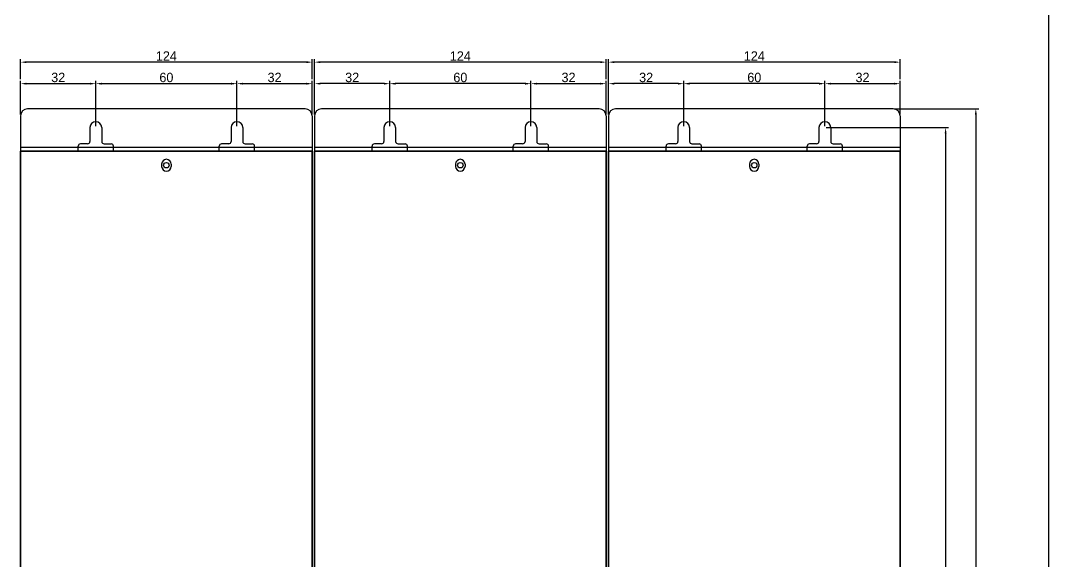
# Model space of a CAD drawing. Header units: millimetres. Extents: x 18670 to 20876, y -1616 to -172.
# Drawn here: x 19880.6 to 20317.7, y -948 to -717.8 of the extents above; entities that cross this region are included whole.
import ezdxf

# ---------------------------------------------------------------- set-up
doc = ezdxf.new("R2010")
doc.units = ezdxf.units.MM
for name, color, linetype in [('CASE', 7, 'Continuous'), ('CASE BRACKET', 7, 'Continuous'), ('CASE COVER', 7, 'Continuous'), ('방열판', 7, 'Continuous')]:
    doc.layers.add(name, color=color, linetype=linetype)
doc.dimstyles.get("Standard").update_dxf_attribs({"dimtxt": 4, "dimasz": 2, "dimexe": 0.4, "dimexo": 0.9, "dimgap": 0.9, "dimtad": 1, "dimdsep": 46, "dimtxsty": 'Standard', "dimcen": 0.09, "dimclrd": 6, "dimclre": 6, "dimclrt": 4, "dimadec": 0, "dimazin": 2, "dimtfac": 1, "dimtofl": 0, "dimtmove": 0, "dimatfit": 3, "dimfxl": 1, "dimtolj": 1, "dimtzin": 0, "dimarcsym": 0})

# ---------------------------------------------------------------- blocks, each defined once
blk = doc.blocks.new('*D817')
at = {"color": 6, "lineweight": -2, "transparency": 16777216}
for p, q in [((19880.61, -757.71), (19880.61, -743.38)), ((19883.11, -744.63), (19910.11, -744.63)), ((19912.61, -762.71), (19912.61, -743.38))]:
    blk.add_line(p, q, dxfattribs=at)
at = {"color": 6, "transparency": 16777216}
for points in [[(19883.11, -744.22), (19883.11, -745.05), (19880.61, -744.63)], [(19910.11, -744.22), (19910.11, -745.05), (19912.61, -744.63)]]:
    blk.add_solid(points, dxfattribs=at)
at = {"layer": 'Defpoints', "color": 0, "transparency": 16777216}
for p in [(19912.61, -744.63), (19880.61, -758.33), (19912.61, -763.33)]:
    blk.add_point(p, dxfattribs=at)
at = {"color": 1, "transparency": 16777216, "insert": (19896.61, -742.01), "char_height": 4, "attachment_point": 5}
blk.add_mtext('32', dxfattribs=at)
blk = doc.blocks.new('*D818')
at = {"color": 6, "lineweight": -2, "transparency": 16777216}
for p, q in [((19912.61, -762.71), (19912.61, -743.38)), ((19915.11, -744.63), (19970.11, -744.63)), ((19972.61, -762.71), (19972.61, -743.38))]:
    blk.add_line(p, q, dxfattribs=at)
at = {"color": 6, "transparency": 16777216}
for points in [[(19915.11, -744.22), (19915.11, -745.05), (19912.61, -744.63)], [(19970.11, -744.22), (19970.11, -745.05), (19972.61, -744.63)]]:
    blk.add_solid(points, dxfattribs=at)
at = {"layer": 'Defpoints', "color": 0, "transparency": 16777216}
for p in [(19972.61, -744.63), (19912.61, -763.33), (19972.61, -763.33)]:
    blk.add_point(p, dxfattribs=at)
at = {"color": 1, "transparency": 16777216, "insert": (19942.61, -742.01), "char_height": 4, "attachment_point": 5}
blk.add_mtext('60', dxfattribs=at)
blk = doc.blocks.new('*D819')
at = {"color": 6, "lineweight": -2, "transparency": 16777216}
for p, q in [((19972.61, -762.71), (19972.61, -743.38)), ((19975.11, -744.63), (20002.11, -744.63)), ((20004.61, -757.71), (20004.61, -743.38))]:
    blk.add_line(p, q, dxfattribs=at)
at = {"color": 6, "transparency": 16777216}
for points in [[(19975.11, -744.22), (19975.11, -745.05), (19972.61, -744.63)], [(20002.11, -744.22), (20002.11, -745.05), (20004.61, -744.63)]]:
    blk.add_solid(points, dxfattribs=at)
at = {"layer": 'Defpoints', "color": 0, "transparency": 16777216}
for p in [(20004.61, -744.63), (20004.61, -758.33), (19972.61, -763.33)]:
    blk.add_point(p, dxfattribs=at)
at = {"color": 1, "transparency": 16777216, "insert": (19988.61, -742.01), "char_height": 4, "attachment_point": 5}
blk.add_mtext('32', dxfattribs=at)
blk = doc.blocks.new('*D765')
at = {"color": 6, "lineweight": -2, "transparency": 16777216}
for p, q in [((19880.61, -742.76), (19880.61, -734.23)), ((20004.61, -742.76), (20004.61, -734.23)), ((20002.11, -735.48), (19883.11, -735.48))]:
    blk.add_line(p, q, dxfattribs=at)
at = {"color": 6, "transparency": 16777216}
for points in [[(19883.11, -735.06), (19883.11, -735.9), (19880.61, -735.48)], [(20002.11, -735.06), (20002.11, -735.9), (20004.61, -735.48)]]:
    blk.add_solid(points, dxfattribs=at)
at = {"layer": 'Defpoints', "color": 0, "transparency": 16777216}
for p in [(19880.61, -735.48), (19880.61, -743.38), (20004.61, -743.38)]:
    blk.add_point(p, dxfattribs=at)
at = {"color": 1, "transparency": 16777216, "insert": (19942.61, -732.86), "char_height": 4, "attachment_point": 5}
blk.add_mtext('124', dxfattribs=at)
blk = doc.blocks.new('*D766')
at = {"color": 6, "lineweight": -2, "transparency": 16777216}
for p, q in [((20097.61, -762.71), (20097.61, -743.38)), ((20100.11, -744.63), (20127.11, -744.63)), ((20129.61, -757.71), (20129.61, -743.38))]:
    blk.add_line(p, q, dxfattribs=at)
at = {"color": 6, "transparency": 16777216}
for points in [[(20100.11, -744.22), (20100.11, -745.05), (20097.61, -744.63)], [(20127.11, -744.22), (20127.11, -745.05), (20129.61, -744.63)]]:
    blk.add_solid(points, dxfattribs=at)
at = {"layer": 'Defpoints', "color": 0, "transparency": 16777216}
for p in [(20129.61, -744.63), (20129.61, -758.33), (20097.61, -763.33)]:
    blk.add_point(p, dxfattribs=at)
at = {"color": 1, "transparency": 16777216, "insert": (20113.61, -742.01), "char_height": 4, "attachment_point": 5}
blk.add_mtext('32', dxfattribs=at)
blk = doc.blocks.new('*D767')
at = {"color": 6, "lineweight": -2, "transparency": 16777216}
for p, q in [((20005.61, -757.71), (20005.61, -734.23)), ((20129.61, -742.76), (20129.61, -734.23)), ((20127.11, -735.48), (20008.11, -735.48))]:
    blk.add_line(p, q, dxfattribs=at)
at = {"color": 6, "transparency": 16777216}
for points in [[(20008.11, -735.06), (20008.11, -735.9), (20005.61, -735.48)], [(20127.11, -735.06), (20127.11, -735.9), (20129.61, -735.48)]]:
    blk.add_solid(points, dxfattribs=at)
at = {"layer": 'Defpoints', "color": 0, "transparency": 16777216}
for p in [(20005.61, -735.48), (20129.61, -743.38), (20005.61, -758.33)]:
    blk.add_point(p, dxfattribs=at)
at = {"color": 1, "transparency": 16777216, "insert": (20067.61, -732.86), "char_height": 4, "attachment_point": 5}
blk.add_mtext('124', dxfattribs=at)
blk = doc.blocks.new('*D824')
at = {"color": 6, "lineweight": -2, "transparency": 16777216}
for p, q in [((20037.61, -762.71), (20037.61, -743.38)), ((20095.11, -744.63), (20040.11, -744.63)), ((20097.61, -762.71), (20097.61, -743.38))]:
    blk.add_line(p, q, dxfattribs=at)
at = {"color": 6, "transparency": 16777216}
for points in [[(20040.11, -744.22), (20040.11, -745.05), (20037.61, -744.63)], [(20095.11, -744.22), (20095.11, -745.05), (20097.61, -744.63)]]:
    blk.add_solid(points, dxfattribs=at)
at = {"layer": 'Defpoints', "color": 0, "transparency": 16777216}
for p in [(20037.61, -744.63), (20037.61, -763.33), (20097.61, -763.33)]:
    blk.add_point(p, dxfattribs=at)
at = {"color": 1, "transparency": 16777216, "insert": (20067.61, -742.01), "char_height": 4, "attachment_point": 5}
blk.add_mtext('60', dxfattribs=at)
blk = doc.blocks.new('*D825')
at = {"color": 6, "lineweight": -2, "transparency": 16777216}
for p, q in [((20005.61, -757.71), (20005.61, -743.38)), ((20035.11, -744.63), (20008.11, -744.63)), ((20037.61, -762.71), (20037.61, -743.38))]:
    blk.add_line(p, q, dxfattribs=at)
at = {"color": 6, "transparency": 16777216}
for points in [[(20008.11, -744.22), (20008.11, -745.05), (20005.61, -744.63)], [(20035.11, -744.22), (20035.11, -745.05), (20037.61, -744.63)]]:
    blk.add_solid(points, dxfattribs=at)
at = {"layer": 'Defpoints', "color": 0, "transparency": 16777216}
for p in [(20005.61, -744.63), (20005.61, -758.33), (20037.61, -763.33)]:
    blk.add_point(p, dxfattribs=at)
at = {"color": 1, "transparency": 16777216, "insert": (20021.61, -742.01), "char_height": 4, "attachment_point": 5}
blk.add_mtext('32', dxfattribs=at)
blk = doc.blocks.new('*D768')
at = {"color": 6, "lineweight": -2, "transparency": 16777216}
for p, q in [((20223.23, -763.33), (20275.21, -763.33)), ((20273.96, -765.83), (20273.96, -1235.83)), ((20223.23, -1238.33), (20275.21, -1238.33))]:
    blk.add_line(p, q, dxfattribs=at)
at = {"color": 6, "transparency": 16777216}
for points in [[(20273.54, -765.83), (20274.37, -765.83), (20273.96, -763.33)], [(20273.54, -1235.83), (20274.37, -1235.83), (20273.96, -1238.33)]]:
    blk.add_solid(points, dxfattribs=at)
at = {"layer": 'Defpoints', "color": 0, "transparency": 16777216}
for p in [(20222.61, -763.33), (20222.61, -1238.33), (20273.96, -1238.33)]:
    blk.add_point(p, dxfattribs=at)
at = {"color": 1, "transparency": 16777216, "insert": (20271.33, -1059.83), "char_height": 4, "attachment_point": 5, "rotation": 90}
blk.add_mtext('475', dxfattribs=at)
blk = doc.blocks.new('*D769')
at = {"color": 6, "lineweight": -2, "transparency": 16777216}
for p, q in [((20252.04, -755.33), (20288.06, -755.33)), ((20286.81, -757.83), (20286.81, -1242.83)), ((20252.23, -1245.33), (20288.06, -1245.33))]:
    blk.add_line(p, q, dxfattribs=at)
at = {"color": 6, "transparency": 16777216}
for points in [[(20286.39, -757.83), (20287.23, -757.83), (20286.81, -755.33)], [(20286.39, -1242.83), (20287.23, -1242.83), (20286.81, -1245.33)]]:
    blk.add_solid(points, dxfattribs=at)
at = {"layer": 'Defpoints', "color": 0, "transparency": 16777216}
for p in [(20251.42, -755.33), (20251.61, -1245.33), (20286.81, -1245.33)]:
    blk.add_point(p, dxfattribs=at)
at = {"color": 1, "transparency": 16777216, "insert": (20284.18, -1056.83), "char_height": 4, "attachment_point": 5, "rotation": 90}
blk.add_mtext('490', dxfattribs=at)
blk = doc.blocks.new('*D770')
at = {"color": 6, "lineweight": -2, "transparency": 16777216}
for p, q in [((20222.61, -762.71), (20222.61, -743.38)), ((20225.11, -744.63), (20252.11, -744.63)), ((20254.61, -757.71), (20254.61, -743.38))]:
    blk.add_line(p, q, dxfattribs=at)
at = {"color": 6, "transparency": 16777216}
for points in [[(20225.11, -744.22), (20225.11, -745.05), (20222.61, -744.63)], [(20252.11, -744.22), (20252.11, -745.05), (20254.61, -744.63)]]:
    blk.add_solid(points, dxfattribs=at)
at = {"layer": 'Defpoints', "color": 0, "transparency": 16777216}
for p in [(20254.61, -744.63), (20254.61, -758.33), (20222.61, -763.33)]:
    blk.add_point(p, dxfattribs=at)
at = {"color": 1, "transparency": 16777216, "insert": (20238.61, -742.01), "char_height": 4, "attachment_point": 5}
blk.add_mtext('32', dxfattribs=at)
blk = doc.blocks.new('*D771')
at = {"color": 6, "lineweight": -2, "transparency": 16777216}
for p, q in [((20130.61, -757.71), (20130.61, -734.23)), ((20254.61, -742.76), (20254.61, -734.23)), ((20252.11, -735.48), (20133.11, -735.48))]:
    blk.add_line(p, q, dxfattribs=at)
at = {"color": 6, "transparency": 16777216}
for points in [[(20133.11, -735.06), (20133.11, -735.9), (20130.61, -735.48)], [(20252.11, -735.06), (20252.11, -735.9), (20254.61, -735.48)]]:
    blk.add_solid(points, dxfattribs=at)
at = {"layer": 'Defpoints', "color": 0, "transparency": 16777216}
for p in [(20130.61, -735.48), (20254.61, -743.38), (20130.61, -758.33)]:
    blk.add_point(p, dxfattribs=at)
at = {"color": 1, "transparency": 16777216, "insert": (20192.61, -732.86), "char_height": 4, "attachment_point": 5}
blk.add_mtext('124', dxfattribs=at)
blk = doc.blocks.new('*D830')
at = {"color": 6, "lineweight": -2, "transparency": 16777216}
for p, q in [((20162.61, -762.71), (20162.61, -743.38)), ((20220.11, -744.63), (20165.11, -744.63)), ((20222.61, -762.71), (20222.61, -743.38))]:
    blk.add_line(p, q, dxfattribs=at)
at = {"color": 6, "transparency": 16777216}
for points in [[(20165.11, -744.22), (20165.11, -745.05), (20162.61, -744.63)], [(20220.11, -744.22), (20220.11, -745.05), (20222.61, -744.63)]]:
    blk.add_solid(points, dxfattribs=at)
at = {"layer": 'Defpoints', "color": 0, "transparency": 16777216}
for p in [(20162.61, -744.63), (20162.61, -763.33), (20222.61, -763.33)]:
    blk.add_point(p, dxfattribs=at)
at = {"color": 1, "transparency": 16777216, "insert": (20192.61, -742.01), "char_height": 4, "attachment_point": 5}
blk.add_mtext('60', dxfattribs=at)
blk = doc.blocks.new('*D831')
at = {"color": 6, "lineweight": -2, "transparency": 16777216}
for p, q in [((20130.61, -757.71), (20130.61, -743.38)), ((20160.11, -744.63), (20133.11, -744.63)), ((20162.61, -762.71), (20162.61, -743.38))]:
    blk.add_line(p, q, dxfattribs=at)
at = {"color": 6, "transparency": 16777216}
for points in [[(20133.11, -744.22), (20133.11, -745.05), (20130.61, -744.63)], [(20160.11, -744.22), (20160.11, -745.05), (20162.61, -744.63)]]:
    blk.add_solid(points, dxfattribs=at)
at = {"layer": 'Defpoints', "color": 0, "transparency": 16777216}
for p in [(20130.61, -744.63), (20130.61, -758.33), (20162.61, -763.33)]:
    blk.add_point(p, dxfattribs=at)
at = {"color": 1, "transparency": 16777216, "insert": (20146.61, -742.01), "char_height": 4, "attachment_point": 5}
blk.add_mtext('32', dxfattribs=at)

msp = doc.modelspace()

# ---------------------------------------------------------------- linework, layer by layer
msp.add_line((20317.684, -367.636), (20317.684, -1615.542))
at = {"layer": 'CASE'}
for p, q in [((19880.606, -773.332), (19880.606, -1183.332)), ((19880.606, -773.332), (19891.606, -773.332)), ((19882.006, -773.332), (20003.206, -773.332)), ((19993.606, -773.332), (20004.606, -773.332)), ((20004.606, -773.332), (20004.606, -1183.332)), ((20005.606, -773.332), (20005.606, -1183.332)), ((20005.606, -773.332), (20016.606, -773.332)), ((20007.006, -773.332), (20128.206, -773.332)), ((20118.606, -773.332), (20129.606, -773.332)), ((20129.606, -773.332), (20129.606, -1183.332)), ((20130.606, -773.332), (20130.606, -1183.332)), ((20130.606, -773.332), (20141.606, -773.332)), ((20132.006, -773.332), (20253.206, -773.332)), ((20243.606, -773.332), (20254.606, -773.332)), ((20254.606, -773.332), (20254.606, -1183.332))]:
    msp.add_line(p, q, dxfattribs=at)
for centre in [(19942.606, -779.332), (20067.606, -779.332), (20192.606, -779.332)]:
    msp.add_circle(centre, 1.15, dxfattribs=at)
at = {"layer": 'CASE BRACKET', "color": 2}
for p, q in [((20001.606, -755.332), (19883.606, -755.332)), ((20126.606, -755.332), (20008.606, -755.332)), ((20251.606, -755.332), (20133.606, -755.332)), ((19880.606, -758.332), (19880.606, -773.332)), ((20004.606, -758.332), (20004.606, -773.332)), ((20005.606, -758.332), (20005.606, -773.332)), ((20129.606, -758.332), (20129.606, -773.332)), ((20130.606, -758.332), (20130.606, -773.332)), ((20254.606, -758.332), (20254.606, -773.332)), ((19910.106, -763.332), (19910.106, -769.232)), ((19915.106, -763.332), (19915.106, -769.232)), ((19970.106, -763.332), (19970.106, -769.232)), ((19975.106, -763.332), (19975.106, -769.232)), ((20035.106, -763.332), (20035.106, -769.232)), ((20040.106, -763.332), (20040.106, -769.232)), ((20095.106, -763.332), (20095.106, -769.232)), ((20100.106, -763.332), (20100.106, -769.232)), ((20160.106, -763.332), (20160.106, -769.232)), ((20165.106, -763.332), (20165.106, -769.232)), ((20220.106, -763.332), (20220.106, -769.232)), ((20225.106, -763.332), (20225.106, -769.232)), ((20004.606, -771.732), (19880.606, -771.732)), ((20004.606, -773.332), (19880.606, -773.332)), ((19905.106, -771.732), (19905.106, -771.232)), ((19905.106, -773.332), (19905.106, -771.732)), ((19909.106, -770.232), (19906.106, -770.232)), ((19916.106, -770.232), (19919.106, -770.232)), ((19920.106, -771.732), (19920.106, -771.232)), ((19920.106, -773.332), (19920.106, -771.732)), ((19965.106, -771.732), (19965.106, -771.232)), ((19965.106, -773.332), (19965.106, -771.732)), ((19969.106, -770.232), (19966.106, -770.232)), ((19976.106, -770.232), (19979.106, -770.232)), ((19980.106, -771.732), (19980.106, -771.232)), ((19980.106, -773.332), (19980.106, -771.732)), ((20129.606, -771.732), (20005.606, -771.732)), ((20129.606, -773.332), (20005.606, -773.332)), ((20030.106, -771.732), (20030.106, -771.232)), ((20030.106, -773.332), (20030.106, -771.732)), ((20034.106, -770.232), (20031.106, -770.232)), ((20041.106, -770.232), (20044.106, -770.232)), ((20045.106, -771.732), (20045.106, -771.232)), ((20045.106, -773.332), (20045.106, -771.732)), ((20090.106, -771.732), (20090.106, -771.232)), ((20090.106, -773.332), (20090.106, -771.732)), ((20094.106, -770.232), (20091.106, -770.232)), ((20101.106, -770.232), (20104.106, -770.232)), ((20105.106, -771.732), (20105.106, -771.232)), ((20105.106, -773.332), (20105.106, -771.732)), ((20254.606, -771.732), (20130.606, -771.732)), ((20254.606, -773.332), (20130.606, -773.332)), ((20155.106, -771.732), (20155.106, -771.232)), ((20155.106, -773.332), (20155.106, -771.732)), ((20159.106, -770.232), (20156.106, -770.232)), ((20166.106, -770.232), (20169.106, -770.232)), ((20170.106, -771.732), (20170.106, -771.232)), ((20170.106, -773.332), (20170.106, -771.732)), ((20215.106, -771.732), (20215.106, -771.232)), ((20215.106, -773.332), (20215.106, -771.732)), ((20219.106, -770.232), (20216.106, -770.232)), ((20226.106, -770.232), (20229.106, -770.232)), ((20230.106, -771.732), (20230.106, -771.232)), ((20230.106, -773.332), (20230.106, -771.732))]:
    msp.add_line(p, q, dxfattribs=at)
for centre, radius, start, end in [((19883.606, -758.332), 3, 90, 180), ((20001.606, -758.332), 3, 0, 90), ((20008.606, -758.332), 3, 90, 180), ((20126.606, -758.332), 3, 0, 90), ((20133.606, -758.332), 3, 90, 180), ((20251.606, -758.332), 3, 0, 90), ((19912.606, -763.332), 2.5, 0, 180), ((19972.606, -763.332), 2.5, 0, 180), ((20037.606, -763.332), 2.5, 0, 180), ((20097.606, -763.332), 2.5, 0, 180), ((20162.606, -763.332), 2.5, 0, 180), ((20222.606, -763.332), 2.5, 0, 180), ((19909.106, -769.232), 1, 270, 0), ((19916.106, -769.232), 1, 180, 270), ((19969.106, -769.232), 1, 270, 0), ((19976.106, -769.232), 1, 180, 270), ((20034.106, -769.232), 1, 270, 0), ((20041.106, -769.232), 1, 180, 270), ((20094.106, -769.232), 1, 270, 0), ((20101.106, -769.232), 1, 180, 270), ((20159.106, -769.232), 1, 270, 0), ((20166.106, -769.232), 1, 180, 270), ((20219.106, -769.232), 1, 270, 0), ((20226.106, -769.232), 1, 180, 270), ((19906.106, -771.232), 1, 90, 180), ((19919.106, -771.232), 1, 360, 90), ((19966.106, -771.232), 1, 90, 180), ((19979.106, -771.232), 1, 360, 90), ((20031.106, -771.232), 1, 90, 180), ((20044.106, -771.232), 1, 360, 90), ((20091.106, -771.232), 1, 90, 180), ((20104.106, -771.232), 1, 360, 90), ((20156.106, -771.232), 1, 90, 180), ((20169.106, -771.232), 1, 360, 90), ((20216.106, -771.232), 1, 90, 180), ((20229.106, -771.232), 1, 360, 90)]:
    msp.add_arc(centre, radius, start, end, dxfattribs=at)
at = {"layer": 'CASE COVER'}
for p, q in [((20004.606, -773.332), (19880.606, -773.332)), ((19880.606, -773.332), (19880.606, -1183.332)), ((20004.606, -773.332), (20004.606, -1183.332)), ((20129.606, -773.332), (20005.606, -773.332)), ((20005.606, -773.332), (20005.606, -1183.332)), ((20129.606, -773.332), (20129.606, -1183.332)), ((20254.606, -773.332), (20130.606, -773.332)), ((20130.606, -773.332), (20130.606, -1183.332)), ((20254.606, -773.332), (20254.606, -1183.332)), ((19940.606, -778.832), (19940.606, -779.832)), ((19944.606, -778.832), (19944.606, -779.832)), ((20065.606, -778.832), (20065.606, -779.832)), ((20069.606, -778.832), (20069.606, -779.832)), ((20190.606, -778.832), (20190.606, -779.832)), ((20194.606, -778.832), (20194.606, -779.832))]:
    msp.add_line(p, q, dxfattribs=at)
for centre, start, end in [((19942.606, -778.832), 0, 180), ((20067.606, -778.832), 0, 180), ((20192.606, -778.832), 0, 180), ((19942.606, -779.832), 180, 0), ((20067.606, -779.832), 180, 0), ((20192.606, -779.832), 180, 0)]:
    msp.add_arc(centre, 2, start, end, dxfattribs=at)
at = {"layer": '방열판', "ltscale": 10}
for p, q in [((19880.606, -1183.329), (19880.606, -773.332)), ((20004.606, -773.332), (19880.606, -773.332)), ((20004.606, -1183.329), (20004.606, -773.332)), ((20005.606, -1183.329), (20005.606, -773.332)), ((20129.606, -773.332), (20005.606, -773.332)), ((20129.606, -1183.329), (20129.606, -773.332)), ((20130.606, -1183.329), (20130.606, -773.332)), ((20254.606, -773.332), (20130.606, -773.332)), ((20254.606, -1183.329), (20254.606, -773.332))]:
    msp.add_line(p, q, dxfattribs=at)

# ---------------------------------------------------------------- dimensions: what is measured, and where the dimension line sits
at = {"color": 2}
for base, p1, p2, override, picture, middle in [((19880.606, -735.48), (20004.606, -743.385), (19880.606, -743.385), {"dimasz": 2.5, "dimexe": 1.25, "dimexo": 0.625, "dimgap": 0.625, "dimdsep": 44, "dimcen": 2.5, "dimclrt": 1, "dimazin": 0, "dimtofl": 1, "dimtolj": 0, "dimtzin": 8}, '*D765', (19942.606, -732.855)), ((20005.606, -735.48), (20129.606, -743.385), (20005.606, -758.332), {"dimasz": 2.5, "dimexe": 1.25, "dimexo": 0.625, "dimgap": 0.625, "dimdsep": 44, "dimcen": 2.5, "dimclrt": 1, "dimazin": 0, "dimtofl": 1, "dimtolj": 0, "dimtzin": 8}, '*D767', (20067.606, -732.855)), ((20130.606, -735.48), (20254.606, -743.385), (20130.606, -758.332), {"dimasz": 2.5, "dimexe": 1.25, "dimexo": 0.625, "dimgap": 0.625, "dimdsep": 44, "dimcen": 2.5, "dimclrt": 1, "dimazin": 0, "dimtofl": 1, "dimtolj": 0, "dimtzin": 8}, '*D771', (20192.606, -732.855)), ((19912.606, -744.635), (19880.606, -758.332), (19912.606, -763.332), {"dimasz": 2.5, "dimexe": 1.25, "dimexo": 0.625, "dimgap": 0.625, "dimdsep": 44, "dimcen": 2.5, "dimclrt": 1, "dimazin": 0, "dimtofl": 1, "dimtolj": 0, "dimtzin": 8}, '*D817', (19896.606, -742.01)), ((19972.606, -744.635), (19912.606, -763.332), (19972.606, -763.332), {"dimasz": 2.5, "dimexe": 1.25, "dimexo": 0.625, "dimgap": 0.625, "dimdsep": 44, "dimcen": 2.5, "dimclrt": 1, "dimazin": 0, "dimtofl": 1, "dimtmove": 1, "dimtolj": 0, "dimtzin": 8}, '*D818', (19942.606, -742.01)), ((20004.606, -744.635), (19972.606, -763.332), (20004.606, -758.332), {"dimasz": 2.5, "dimexe": 1.25, "dimexo": 0.625, "dimgap": 0.625, "dimdsep": 44, "dimcen": 2.5, "dimclrt": 1, "dimazin": 0, "dimtofl": 1, "dimtmove": 1, "dimtolj": 0, "dimtzin": 8}, '*D819', (19988.606, -742.01)), ((20129.606, -744.635), (20097.606, -763.332), (20129.606, -758.332), {"dimasz": 2.5, "dimexe": 1.25, "dimexo": 0.625, "dimgap": 0.625, "dimdsep": 44, "dimcen": 2.5, "dimclrt": 1, "dimazin": 0, "dimtofl": 1, "dimtmove": 1, "dimtolj": 0, "dimtzin": 8}, '*D766', (20113.606, -742.01)), ((20254.606, -744.635), (20222.606, -763.332), (20254.606, -758.332), {"dimasz": 2.5, "dimexe": 1.25, "dimexo": 0.625, "dimgap": 0.625, "dimdsep": 44, "dimcen": 2.5, "dimclrt": 1, "dimazin": 0, "dimtofl": 1, "dimtmove": 1, "dimtolj": 0, "dimtzin": 8}, '*D770', (20238.606, -742.01))]:
    dim = msp.add_linear_dim(base=base, p1=p1, p2=p2, dimstyle='Standard', override=override, dxfattribs=at)
    dim.commit()
    dim.dimension.update_dxf_attribs({"geometry": picture, "text_midpoint": middle})
for base, p1, p2, override, picture, middle in [((20005.606, -744.635), (20037.606, -763.332), (20005.606, -758.332), {"dimasz": 2.5, "dimexe": 1.25, "dimexo": 0.625, "dimgap": 0.625, "dimdsep": 44, "dimcen": 2.5, "dimclrt": 1, "dimazin": 0, "dimtofl": 1, "dimtmove": 1, "dimtolj": 0, "dimtzin": 8}, '*D825', (20021.606, -742.01)), ((20037.606, -744.635), (20097.606, -763.332), (20037.606, -763.332), {"dimasz": 2.5, "dimexe": 1.25, "dimexo": 0.625, "dimgap": 0.625, "dimdsep": 44, "dimcen": 2.5, "dimclrt": 1, "dimazin": 0, "dimtofl": 1, "dimtolj": 0, "dimtzin": 8}, '*D824', (20067.606, -742.01)), ((20130.606, -744.635), (20162.606, -763.332), (20130.606, -758.332), {"dimasz": 2.5, "dimexe": 1.25, "dimexo": 0.625, "dimgap": 0.625, "dimdsep": 44, "dimcen": 2.5, "dimclrt": 1, "dimazin": 0, "dimtofl": 1, "dimtmove": 1, "dimtolj": 0, "dimtzin": 8}, '*D831', (20146.606, -742.01)), ((20162.606, -744.635), (20222.606, -763.332), (20162.606, -763.332), {"dimasz": 2.5, "dimexe": 1.25, "dimexo": 0.625, "dimgap": 0.625, "dimdsep": 44, "dimcen": 2.5, "dimclrt": 1, "dimazin": 0, "dimtofl": 1, "dimtolj": 0, "dimtzin": 8}, '*D830', (20192.606, -742.01))]:
    dim = msp.add_linear_dim(base=base, p1=p1, p2=p2, dimstyle='Standard', override=override)
    dim.commit()
    dim.dimension.update_dxf_attribs({"geometry": picture, "text_midpoint": middle})
for base, p1, p2, picture, middle in [((20286.81, -1245.332), (20251.416, -755.332), (20251.606, -1245.332), '*D769', (20286.81, -1056.832)), ((20273.958, -1238.332), (20222.606, -763.332), (20222.606, -1238.332), '*D768', (20273.958, -1059.832))]:
    dim = msp.add_linear_dim(base=base, p1=p1, p2=p2, angle=90, dimstyle='Standard', override={"dimasz": 2.5, "dimexe": 1.25, "dimexo": 0.625, "dimgap": 0.625, "dimdsep": 44, "dimcen": 2.5, "dimclrt": 1, "dimazin": 0, "dimtofl": 1, "dimtolj": 0, "dimtzin": 8}, dxfattribs=at)
    dim.commit()
    dim.dimension.update_dxf_attribs({"geometry": picture, "text_midpoint": middle, "dimtype": 160})

doc.saveas('drawing.dxf')
